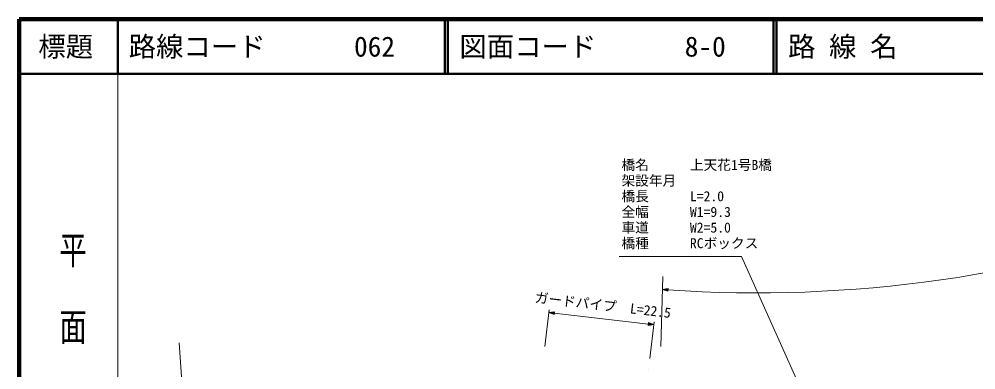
# Model space of a CAD drawing. Units: millimetres, scale not verified. Extents: x 40000 to 680000, y 20000 to 380000.
# Drawn here: x 40000 to 214672, y 316044 to 380000 of the extents above; entities that cross this region are included whole.
import ezdxf
from ezdxf.enums import TextEntityAlignment as Align

# ---------------------------------------------------------------- set-up
doc = ezdxf.new("R2010")
doc.units = ezdxf.units.MM
doc.header["$LTSCALE"] = 1000
doc.linetypes.add('CHAIN', pattern=[18.5, 12, -1.5, 3.5, -1.5])
for name, color, linetype, lineweight in [('M-BGD', 7, 'Continuous', 13), ('M-BMK', 2, 'CHAIN', 13), ('M-STR-HTXT', 7, 'Continuous', 13), ('M-TTL', 2, 'Continuous', 140), ('M-TTL-BAND', 7, 'Continuous', 13), ('M-TTL-LINE', 7, 'Continuous', 50)]:
    doc.layers.add(name, color=color, linetype=linetype, lineweight=lineweight)
doc.layers.add('M-TTL-TXT', color=7, linetype='Continuous')
doc.styles.add('@ＭＳ ゴシック', font='')
doc.styles.add('ＭＳ ゴシック', font='')
doc.styles.get('@ＭＳ ゴシック').set_extended_font_data('@MS Gothic')
doc.styles.get('ＭＳ ゴシック').set_extended_font_data('MS Gothic')

msp = doc.modelspace()

# ---------------------------------------------------------------- linework, layer by layer
at = {"layer": 'M-BGD'}
msp.add_line((154973, 316085), (154940, 316101), dxfattribs=at)
at = {"layer": 'M-BMK'}
msp.add_line((72276, 273727), (69247, 320942), dxfattribs=at)
at = {"layer": 'M-STR-HTXT'}
for p, q in [((157129, 320323), (157525, 333053)), ((157452, 330696), (158467, 330873)), ((157452, 330696), (158431, 330375)), ((157452, 330696), (158449, 330624)), ((158446, 330574), (157648, 330632)), ((158453, 330674), (157655, 330732)), ((157843, 330568), (158442, 330524)), ((157858, 330767), (158456, 330724)), ((158438, 330475), (158039, 330503)), ((158460, 330774), (158061, 330803)), ((158235, 330439), (158435, 330425)), ((158264, 330838), (158464, 330824)), ((158431, 330375), (158467, 330873)), ((135990, 320311), (136766, 327005)), ((136708, 326509), (137730, 326642)), ((137673, 326145), (137730, 326642)), ((136708, 326509), (137673, 326145)), ((136708, 326509), (137702, 326393)), ((137696, 326344), (136901, 326436)), ((137707, 326443), (136913, 326535)), ((137094, 326363), (137690, 326294)), ((137117, 326562), (137713, 326493)), ((137684, 326244), (137287, 326290)), ((137719, 326542), (137322, 326588)), ((137480, 326218), (137679, 326195)), ((137526, 326615), (137725, 326592)), ((137702, 326393), (154895, 324401)), ((154924, 324649), (154866, 324153)), ((155889, 324286), (154866, 324153)), ((155071, 324179), (154872, 324202)), ((154878, 324252), (155275, 324206)), ((155480, 324233), (154884, 324302)), ((154889, 324351), (155684, 324259)), ((155889, 324286), (154895, 324401)), ((154901, 324451), (155696, 324359)), ((155503, 324431), (154907, 324500)), ((154912, 324550), (155310, 324504)), ((155117, 324577), (154918, 324600)), ((155889, 324286), (154924, 324649)), ((155170, 318088), (155946, 324783))]:
    msp.add_line(p, q, dxfattribs=at)
msp.add_lwpolyline([(200776, 272295), (171875, 336728), (149561, 336728)], dxfattribs=at)
msp.add_arc((174673, 568565), 238491, 266.09944, 290.10208, dxfattribs=at)
at = {"layer": 'M-TTL'}
for p, q in [((40000, 380000), (40000, 20000)), ((680000, 380000), (40000, 380000))]:
    msp.add_line(p, q, dxfattribs=at)
at = {"layer": 'M-TTL-BAND'}
msp.add_line((58000, 370000), (58000, 20000), dxfattribs=at)
at = {"layer": 'M-TTL-LINE'}
for p, q in [((58000, 380000), (58000, 370000)), ((117750, 380000), (117750, 370000)), ((118250, 380000), (118250, 370000)), ((177750, 380000), (177750, 370000)), ((178250, 380000), (178250, 370000)), ((40000, 370000), (680000, 370000))]:
    msp.add_line(p, q, dxfattribs=at)

# ---------------------------------------------------------------- texts
at = {"layer": 'M-STR-HTXT', "style": 'ＭＳ ゴシック'}
for s, p in [('橋名\u3000\u3000\u3000上天花1号B橋', (149973, 354337)), ('架設年月\u3000', (149973, 351481)), ('橋長\u3000\u3000\u3000L=2.0', (149973, 348625)), ('全幅\u3000\u3000\u3000W1=9.3', (149973, 345769)), ('車道\u3000\u3000\u3000W2=5.0', (149973, 342913)), ('橋種\u3000\u3000\u3000RCボックス', (149973, 340057))]:
    msp.add_text(s, height=1832, dxfattribs=at).set_placement(p, align=Align.TOP_LEFT)
msp.add_text('ガードパイプ  L=22.5', height=1833, rotation=353.39, dxfattribs=at).set_placement((146414, 326391), align=Align.BOTTOM_CENTER)
at = {"layer": 'M-TTL-BAND', "style": '@ＭＳ ゴシック', "width": 1.4}
msp.add_text('平  面  図', height=3666, rotation=270, dxfattribs=at).set_placement((49777, 306475), align=Align.MIDDLE_RIGHT)
at = {"layer": 'M-TTL-TXT', "style": 'ＭＳ ゴシック'}
msp.add_text('標題', height=3666, dxfattribs=at).set_placement((48500, 375000), align=Align.MIDDLE_CENTER)
for s, p in [('路線コード', (60000, 375000)), ('路 線 名', (180380, 375000)), ('062', (101142, 375000)), ('図面コード', (120380, 375000)), ('8-0', (161521, 375000))]:
    msp.add_text(s, height=3666, dxfattribs=at).set_placement(p, align=Align.MIDDLE_LEFT)

doc.saveas('drawing.dxf')
